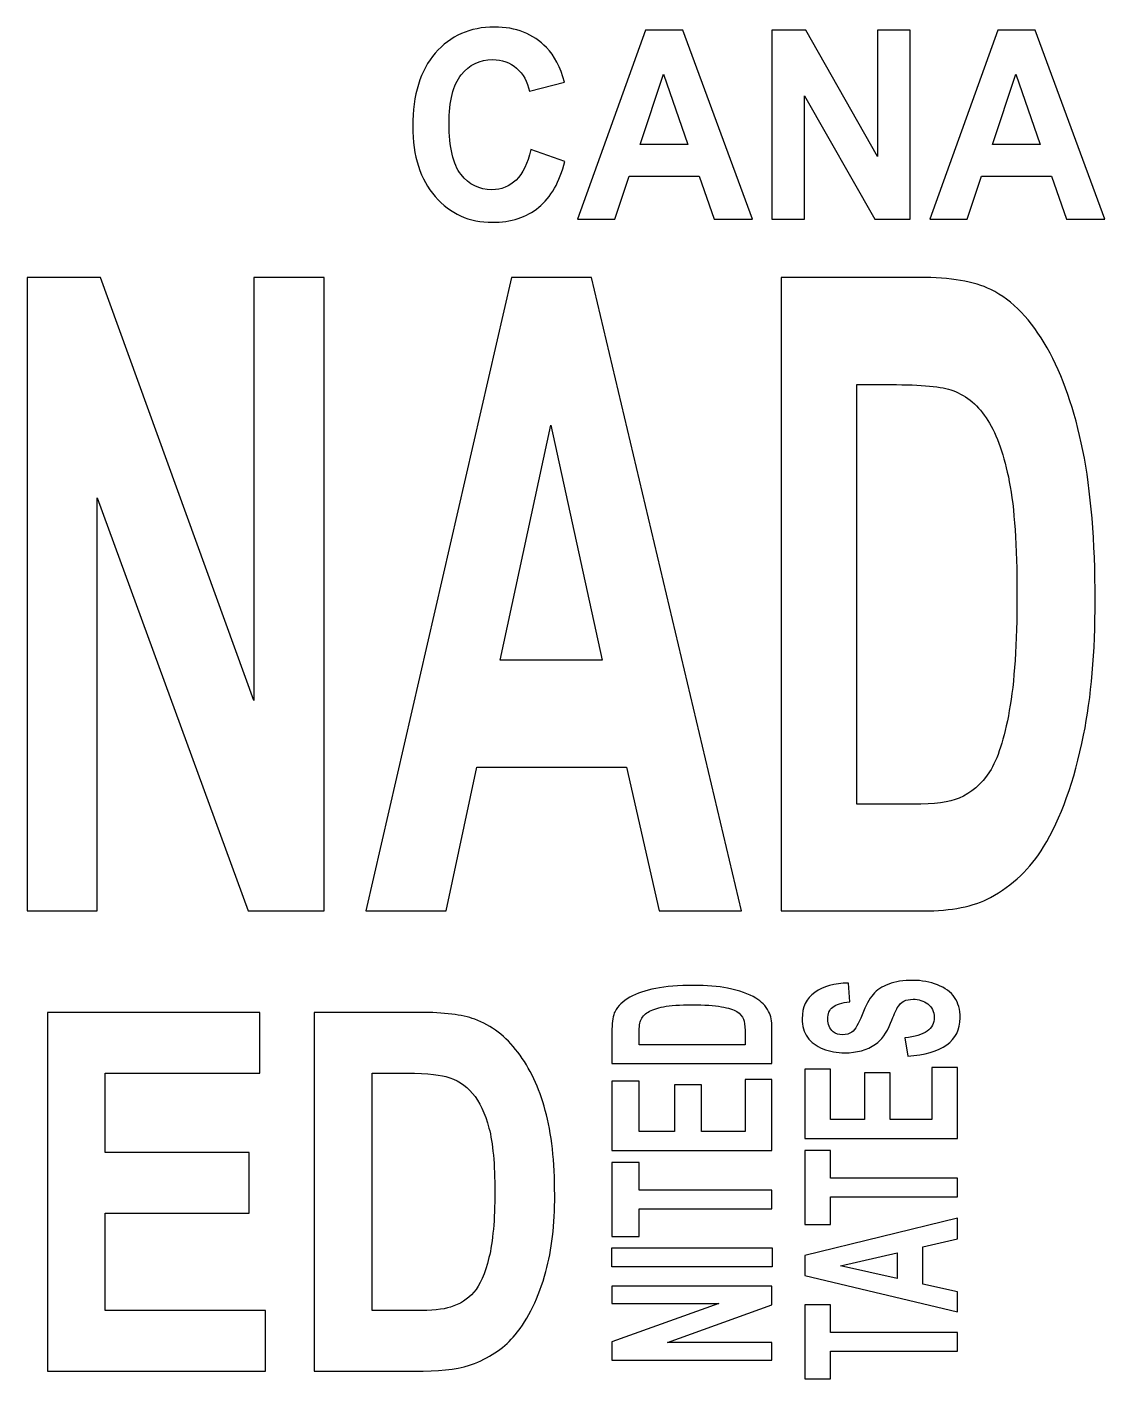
# Model space of a CAD drawing. Header units: centimetres. Extents: x -12.1 to 12.1, y -5 to 6.2.
# Drawn here: x -9.17 to -6.99, y 2.985 to 5.72 of the extents above; entities that cross this region are included whole.
import ezdxf

# ---------------------------------------------------------------- set-up
doc = ezdxf.new("R2010")
doc.units = ezdxf.units.CM
doc.header["$MEASUREMENT"] = 0
doc.layers.add('Layer 1', color=7, linetype='Continuous')

msp = doc.modelspace()

# ---------------------------------------------------------------- linework, layer by layer
at = {"layer": 'Layer 1', "color": 250}
for points, knots in [([(-8.15142, 5.47156), (-8.15142, 5.47156), (-8.08229, 5.44786), (-8.08229, 5.44786), (-8.08229, 5.44786), (-8.09289, 5.40616), (-8.11048, 5.37521), (-8.13514, 5.35497), (-8.13514, 5.35497), (-8.15981, 5.33476), (-8.19108, 5.32462), (-8.22896, 5.32462), (-8.22896, 5.32462), (-8.27588, 5.32462), (-8.3144, 5.34195), (-8.34459, 5.3766), (-8.34459, 5.3766), (-8.37479, 5.41125), (-8.38988, 5.45863), (-8.38988, 5.5187), (-8.38988, 5.5187), (-8.38988, 5.58224), (-8.3747, 5.63162), (-8.34436, 5.6668), (-8.34436, 5.6668), (-8.31399, 5.70195), (-8.27409, 5.71954), (-8.22463, 5.71954), (-8.22463, 5.71954), (-8.18144, 5.71954), (-8.14632, 5.70574), (-8.11939, 5.67813), (-8.11939, 5.67813), (-8.10332, 5.66182), (-8.09129, 5.63835), (-8.08322, 5.60777), (-8.08322, 5.60777), (-8.08322, 5.60777), (-8.15381, 5.58955), (-8.15381, 5.58955), (-8.15381, 5.58955), (-8.158, 5.60935), (-8.16671, 5.62498), (-8.17996, 5.63643), (-8.17996, 5.63643), (-8.1932, 5.6479), (-8.20931, 5.65364), (-8.22823, 5.65364), (-8.22823, 5.65364), (-8.25442, 5.65364), (-8.27564, 5.64347), (-8.29195, 5.62315), (-8.29195, 5.62315), (-8.30825, 5.60286), (-8.3164, 5.56992), (-8.3164, 5.52444), (-8.3164, 5.52444), (-8.3164, 5.47616), (-8.30837, 5.44177), (-8.29233, 5.4213), (-8.29233, 5.4213), (-8.27625, 5.40077), (-8.25537, 5.39052), (-8.22972, 5.39052), (-8.22972, 5.39052), (-8.21073, 5.39052), (-8.19442, 5.39705), (-8.1808, 5.41009), (-8.1808, 5.41009), (-8.16714, 5.4231), (-8.15733, 5.44357), (-8.15142, 5.47156)], [0, 0, 0, 0, 0.0526316, 0.0526316, 0.0526316, 0.0526316, 0.1052632, 0.1052632, 0.1052632, 0.1052632, 0.1578947, 0.1578947, 0.1578947, 0.1578947, 0.2105263, 0.2105263, 0.2105263, 0.2105263, 0.2631579, 0.2631579, 0.2631579, 0.2631579, 0.3157895, 0.3157895, 0.3157895, 0.3157895, 0.3684211, 0.3684211, 0.3684211, 0.3684211, 0.4210526, 0.4210526, 0.4210526, 0.4210526, 0.4736842, 0.4736842, 0.4736842, 0.4736842, 0.5263158, 0.5263158, 0.5263158, 0.5263158, 0.5789474, 0.5789474, 0.5789474, 0.5789474, 0.6315789, 0.6315789, 0.6315789, 0.6315789, 0.6842105, 0.6842105, 0.6842105, 0.6842105, 0.7368421, 0.7368421, 0.7368421, 0.7368421, 0.7894737, 0.7894737, 0.7894737, 0.7894737, 0.8421053, 0.8421053, 0.8421053, 0.8421053, 0.8947368, 0.8947368, 0.8947368, 0.8947368, 1, 1, 1, 1]), ([(-7.7027, 5.33114), (-7.7027, 5.33114), (-7.78024, 5.33114), (-7.78024, 5.33114), (-7.78024, 5.33114), (-7.78024, 5.33114), (-7.81108, 5.41789), (-7.81108, 5.41789), (-7.81108, 5.41789), (-7.81108, 5.41789), (-7.95221, 5.41789), (-7.95221, 5.41789), (-7.95221, 5.41789), (-7.95221, 5.41789), (-7.98137, 5.33114), (-7.98137, 5.33114), (-7.98137, 5.33114), (-7.98137, 5.33114), (-8.05698, 5.33114), (-8.05698, 5.33114), (-8.05698, 5.33114), (-8.05698, 5.33114), (-7.91946, 5.71301), (-7.91946, 5.71301), (-7.91946, 5.71301), (-7.91946, 5.71301), (-7.84407, 5.71301), (-7.84407, 5.71301), (-7.84407, 5.71301), (-7.84407, 5.71301), (-7.7027, 5.33114), (-7.7027, 5.33114)], [0, 0, 0, 0, 0.1111111, 0.1111111, 0.1111111, 0.1111111, 0.2222222, 0.2222222, 0.2222222, 0.2222222, 0.3333333, 0.3333333, 0.3333333, 0.3333333, 0.4444444, 0.4444444, 0.4444444, 0.4444444, 0.5555556, 0.5555556, 0.5555556, 0.5555556, 0.6666667, 0.6666667, 0.6666667, 0.6666667, 0.7777778, 0.7777778, 0.7777778, 0.7777778, 1, 1, 1, 1]), ([(-7.66414, 5.33114), (-7.66414, 5.33114), (-7.66414, 5.71301), (-7.66414, 5.71301), (-7.66414, 5.71301), (-7.66414, 5.71301), (-7.59478, 5.71301), (-7.59478, 5.71301), (-7.59478, 5.71301), (-7.59478, 5.71301), (-7.45024, 5.45799), (-7.45024, 5.45799), (-7.45024, 5.45799), (-7.45024, 5.45799), (-7.45024, 5.71301), (-7.45024, 5.71301), (-7.45024, 5.71301), (-7.45024, 5.71301), (-7.38399, 5.71301), (-7.38399, 5.71301), (-7.38399, 5.71301), (-7.38399, 5.71301), (-7.38399, 5.33114), (-7.38399, 5.33114), (-7.38399, 5.33114), (-7.38399, 5.33114), (-7.45556, 5.33114), (-7.45556, 5.33114), (-7.45556, 5.33114), (-7.45556, 5.33114), (-7.59787, 5.58017), (-7.59787, 5.58017), (-7.59787, 5.58017), (-7.59787, 5.58017), (-7.59787, 5.33114), (-7.59787, 5.33114), (-7.59787, 5.33114), (-7.59787, 5.33114), (-7.66414, 5.33114), (-7.66414, 5.33114)], [0, 0, 0, 0, 0.0909091, 0.0909091, 0.0909091, 0.0909091, 0.1818182, 0.1818182, 0.1818182, 0.1818182, 0.2727273, 0.2727273, 0.2727273, 0.2727273, 0.3636364, 0.3636364, 0.3636364, 0.3636364, 0.4545455, 0.4545455, 0.4545455, 0.4545455, 0.5454545, 0.5454545, 0.5454545, 0.5454545, 0.6363636, 0.6363636, 0.6363636, 0.6363636, 0.7272727, 0.7272727, 0.7272727, 0.7272727, 0.8181818, 0.8181818, 0.8181818, 0.8181818, 1, 1, 1, 1]), ([(-6.99019, 5.33114), (-6.99019, 5.33114), (-7.06773, 5.33114), (-7.06773, 5.33114), (-7.06773, 5.33114), (-7.06773, 5.33114), (-7.09859, 5.41789), (-7.09859, 5.41789), (-7.09859, 5.41789), (-7.09859, 5.41789), (-7.23974, 5.41789), (-7.23974, 5.41789), (-7.23974, 5.41789), (-7.23974, 5.41789), (-7.26885, 5.33114), (-7.26885, 5.33114), (-7.26885, 5.33114), (-7.26885, 5.33114), (-7.34451, 5.33114), (-7.34451, 5.33114), (-7.34451, 5.33114), (-7.34451, 5.33114), (-7.20698, 5.71301), (-7.20698, 5.71301), (-7.20698, 5.71301), (-7.20698, 5.71301), (-7.13158, 5.71301), (-7.13158, 5.71301), (-7.13158, 5.71301), (-7.13158, 5.71301), (-6.99019, 5.33114), (-6.99019, 5.33114)], [0, 0, 0, 0, 0.1111111, 0.1111111, 0.1111111, 0.1111111, 0.2222222, 0.2222222, 0.2222222, 0.2222222, 0.3333333, 0.3333333, 0.3333333, 0.3333333, 0.4444444, 0.4444444, 0.4444444, 0.4444444, 0.5555556, 0.5555556, 0.5555556, 0.5555556, 0.6666667, 0.6666667, 0.6666667, 0.6666667, 0.7777778, 0.7777778, 0.7777778, 0.7777778, 1, 1, 1, 1]), ([(-7.83393, 5.48225), (-7.83393, 5.48225), (-7.88259, 5.62394), (-7.88259, 5.62394), (-7.88259, 5.62394), (-7.88259, 5.62394), (-7.93029, 5.48225), (-7.93029, 5.48225), (-7.93029, 5.48225), (-7.93029, 5.48225), (-7.83393, 5.48225), (-7.83393, 5.48225)], [0, 0, 0, 0, 0.25, 0.25, 0.25, 0.25, 0.5, 0.5, 0.5, 0.5, 1, 1, 1, 1]), ([(-7.12146, 5.48225), (-7.12146, 5.48225), (-7.17012, 5.62394), (-7.17012, 5.62394), (-7.17012, 5.62394), (-7.17012, 5.62394), (-7.21781, 5.48225), (-7.21781, 5.48225), (-7.21781, 5.48225), (-7.21781, 5.48225), (-7.12146, 5.48225), (-7.12146, 5.48225)], [0, 0, 0, 0, 0.25, 0.25, 0.25, 0.25, 0.5, 0.5, 0.5, 0.5, 1, 1, 1, 1]), ([(-9.16988, 3.93192), (-9.16988, 3.93192), (-9.16988, 5.21328), (-9.16988, 5.21328), (-9.16988, 5.21328), (-9.16988, 5.21328), (-9.0212, 5.21328), (-9.0212, 5.21328), (-9.0212, 5.21328), (-9.0212, 5.21328), (-8.71141, 4.35758), (-8.71141, 4.35758), (-8.71141, 4.35758), (-8.71141, 4.35758), (-8.71141, 5.21328), (-8.71141, 5.21328), (-8.71141, 5.21328), (-8.71141, 5.21328), (-8.56939, 5.21328), (-8.56939, 5.21328), (-8.56939, 5.21328), (-8.56939, 5.21328), (-8.56939, 3.93192), (-8.56939, 3.93192), (-8.56939, 3.93192), (-8.56939, 3.93192), (-8.72276, 3.93192), (-8.72276, 3.93192), (-8.72276, 3.93192), (-8.72276, 3.93192), (-9.0279, 4.76749), (-9.0279, 4.76749), (-9.0279, 4.76749), (-9.0279, 4.76749), (-9.0279, 3.93192), (-9.0279, 3.93192), (-9.0279, 3.93192), (-9.0279, 3.93192), (-9.16988, 3.93192), (-9.16988, 3.93192)], [0, 0, 0, 0, 0.0909091, 0.0909091, 0.0909091, 0.0909091, 0.1818182, 0.1818182, 0.1818182, 0.1818182, 0.2727273, 0.2727273, 0.2727273, 0.2727273, 0.3636364, 0.3636364, 0.3636364, 0.3636364, 0.4545455, 0.4545455, 0.4545455, 0.4545455, 0.5454545, 0.5454545, 0.5454545, 0.5454545, 0.6363636, 0.6363636, 0.6363636, 0.6363636, 0.7272727, 0.7272727, 0.7272727, 0.7272727, 0.8181818, 0.8181818, 0.8181818, 0.8181818, 1, 1, 1, 1]), ([(-7.72521, 3.93192), (-7.72521, 3.93192), (-7.89147, 3.93192), (-7.89147, 3.93192), (-7.89147, 3.93192), (-7.89147, 3.93192), (-7.95755, 4.22297), (-7.95755, 4.22297), (-7.95755, 4.22297), (-7.95755, 4.22297), (-8.26012, 4.22297), (-8.26012, 4.22297), (-8.26012, 4.22297), (-8.26012, 4.22297), (-8.32261, 3.93192), (-8.32261, 3.93192), (-8.32261, 3.93192), (-8.32261, 3.93192), (-8.48474, 3.93192), (-8.48474, 3.93192), (-8.48474, 3.93192), (-8.48474, 3.93192), (-8.18992, 5.21328), (-8.18992, 5.21328), (-8.18992, 5.21328), (-8.18992, 5.21328), (-8.02828, 5.21328), (-8.02828, 5.21328), (-8.02828, 5.21328), (-8.02828, 5.21328), (-7.72521, 3.93192), (-7.72521, 3.93192)], [0, 0, 0, 0, 0.1111111, 0.1111111, 0.1111111, 0.1111111, 0.2222222, 0.2222222, 0.2222222, 0.2222222, 0.3333333, 0.3333333, 0.3333333, 0.3333333, 0.4444444, 0.4444444, 0.4444444, 0.4444444, 0.5555556, 0.5555556, 0.5555556, 0.5555556, 0.6666667, 0.6666667, 0.6666667, 0.6666667, 0.7777778, 0.7777778, 0.7777778, 0.7777778, 1, 1, 1, 1]), ([(-7.64466, 5.21328), (-7.64466, 5.21328), (-7.36533, 5.21328), (-7.36533, 5.21328), (-7.36533, 5.21328), (-7.30234, 5.21328), (-7.25432, 5.20506), (-7.22127, 5.18875), (-7.22127, 5.18875), (-7.17687, 5.16662), (-7.13884, 5.12728), (-7.10716, 5.07079), (-7.10716, 5.07079), (-7.07551, 5.01424), (-7.05136, 4.94506), (-7.03489, 4.86321), (-7.03489, 4.86321), (-7.01835, 4.78133), (-7.01008, 4.68037), (-7.01008, 4.56034), (-7.01008, 4.56034), (-7.01008, 4.45487), (-7.01782, 4.364), (-7.03331, 4.28764), (-7.03331, 4.28764), (-7.05227, 4.19441), (-7.07926, 4.11899), (-7.11438, 4.0613), (-7.11438, 4.0613), (-7.14088, 4.01759), (-7.17669, 3.98349), (-7.22177, 3.95904), (-7.22177, 3.95904), (-7.25552, 3.94099), (-7.30062, 3.93192), (-7.35706, 3.93192), (-7.35706, 3.93192), (-7.35706, 3.93192), (-7.64466, 3.93192), (-7.64466, 3.93192), (-7.64466, 3.93192), (-7.64466, 3.93192), (-7.64466, 5.21328), (-7.64466, 5.21328)], [0, 0, 0, 0, 0.0833333, 0.0833333, 0.0833333, 0.0833333, 0.1666667, 0.1666667, 0.1666667, 0.1666667, 0.25, 0.25, 0.25, 0.25, 0.3333333, 0.3333333, 0.3333333, 0.3333333, 0.4166667, 0.4166667, 0.4166667, 0.4166667, 0.5, 0.5, 0.5, 0.5, 0.5833333, 0.5833333, 0.5833333, 0.5833333, 0.6666667, 0.6666667, 0.6666667, 0.6666667, 0.75, 0.75, 0.75, 0.75, 0.8333333, 0.8333333, 0.8333333, 0.8333333, 1, 1, 1, 1]), ([(-7.49182, 4.99648), (-7.49182, 4.99648), (-7.49182, 4.14781), (-7.49182, 4.14781), (-7.49182, 4.14781), (-7.49182, 4.14781), (-7.37773, 4.14781), (-7.37773, 4.14781), (-7.37773, 4.14781), (-7.33504, 4.14781), (-7.30424, 4.15189), (-7.28531, 4.16004), (-7.28531, 4.16004), (-7.26052, 4.17056), (-7.23994, 4.18829), (-7.22358, 4.21336), (-7.22358, 4.21336), (-7.20724, 4.2384), (-7.1939, 4.27964), (-7.18357, 4.33703), (-7.18357, 4.33703), (-7.17323, 4.39442), (-7.16808, 4.47266), (-7.16808, 4.57173), (-7.16808, 4.57173), (-7.16808, 4.67076), (-7.17323, 4.74679), (-7.18357, 4.79982), (-7.18357, 4.79982), (-7.1939, 4.85284), (-7.20835, 4.89422), (-7.22695, 4.92395), (-7.22695, 4.92395), (-7.24553, 4.95365), (-7.26912, 4.97377), (-7.29765, 4.98426), (-7.29765, 4.98426), (-7.31903, 4.99241), (-7.36084, 4.99648), (-7.42316, 4.99648), (-7.42316, 4.99648), (-7.42316, 4.99648), (-7.49182, 4.99648), (-7.49182, 4.99648)], [0, 0, 0, 0, 0.0833333, 0.0833333, 0.0833333, 0.0833333, 0.1666667, 0.1666667, 0.1666667, 0.1666667, 0.25, 0.25, 0.25, 0.25, 0.3333333, 0.3333333, 0.3333333, 0.3333333, 0.4166667, 0.4166667, 0.4166667, 0.4166667, 0.5, 0.5, 0.5, 0.5, 0.5833333, 0.5833333, 0.5833333, 0.5833333, 0.6666667, 0.6666667, 0.6666667, 0.6666667, 0.75, 0.75, 0.75, 0.75, 0.8333333, 0.8333333, 0.8333333, 0.8333333, 1, 1, 1, 1]), ([(-8.00658, 4.43885), (-8.00658, 4.43885), (-8.11088, 4.91434), (-8.11088, 4.91434), (-8.11088, 4.91434), (-8.11088, 4.91434), (-8.21312, 4.43885), (-8.21312, 4.43885), (-8.21312, 4.43885), (-8.21312, 4.43885), (-8.00658, 4.43885), (-8.00658, 4.43885)], [0, 0, 0, 0, 0.25, 0.25, 0.25, 0.25, 0.5, 0.5, 0.5, 0.5, 1, 1, 1, 1]), ([(-7.98705, 3.62338), (-7.98705, 3.62338), (-7.98705, 3.69301), (-7.98705, 3.69301), (-7.98705, 3.69301), (-7.98705, 3.7087), (-7.98498, 3.72064), (-7.98087, 3.72888), (-7.98087, 3.72888), (-7.97528, 3.73995), (-7.96535, 3.74944), (-7.95108, 3.75733), (-7.95108, 3.75733), (-7.93679, 3.76522), (-7.91934, 3.77119), (-7.89867, 3.77532), (-7.89867, 3.77532), (-7.87799, 3.77943), (-7.85249, 3.7815), (-7.82217, 3.7815), (-7.82217, 3.7815), (-7.79553, 3.7815), (-7.77258, 3.77958), (-7.75331, 3.7757), (-7.75331, 3.7757), (-7.72975, 3.77098), (-7.71071, 3.76426), (-7.69615, 3.75552), (-7.69615, 3.75552), (-7.68508, 3.74889), (-7.67649, 3.74001), (-7.67032, 3.72874), (-7.67032, 3.72874), (-7.66575, 3.72035), (-7.66348, 3.70911), (-7.66348, 3.69501), (-7.66348, 3.69501), (-7.66348, 3.69501), (-7.66348, 3.62338), (-7.66348, 3.62338), (-7.66348, 3.62338), (-7.66348, 3.62338), (-7.98705, 3.62338), (-7.98705, 3.62338)], [0, 0, 0, 0, 0.0833333, 0.0833333, 0.0833333, 0.0833333, 0.1666667, 0.1666667, 0.1666667, 0.1666667, 0.25, 0.25, 0.25, 0.25, 0.3333333, 0.3333333, 0.3333333, 0.3333333, 0.4166667, 0.4166667, 0.4166667, 0.4166667, 0.5, 0.5, 0.5, 0.5, 0.5833333, 0.5833333, 0.5833333, 0.5833333, 0.6666667, 0.6666667, 0.6666667, 0.6666667, 0.75, 0.75, 0.75, 0.75, 0.8333333, 0.8333333, 0.8333333, 0.8333333, 1, 1, 1, 1]), ([(-7.38894, 3.63817), (-7.38894, 3.63817), (-7.39483, 3.67522), (-7.39483, 3.67522), (-7.39483, 3.67522), (-7.37447, 3.67746), (-7.3595, 3.68199), (-7.34998, 3.68881), (-7.34998, 3.68881), (-7.34043, 3.69562), (-7.33565, 3.70483), (-7.33565, 3.71639), (-7.33565, 3.71639), (-7.33565, 3.72868), (-7.3399, 3.73791), (-7.34838, 3.74414), (-7.34838, 3.74414), (-7.35688, 3.75037), (-7.36681, 3.75346), (-7.37819, 3.75346), (-7.37819, 3.75346), (-7.38551, 3.75346), (-7.39171, 3.75215), (-7.39683, 3.74952), (-7.39683, 3.74952), (-7.40193, 3.74693), (-7.40642, 3.74233), (-7.4102, 3.73584), (-7.4102, 3.73584), (-7.41273, 3.73135), (-7.41721, 3.72119), (-7.42368, 3.70532), (-7.42368, 3.70532), (-7.43195, 3.68491), (-7.44211, 3.67061), (-7.4542, 3.66237), (-7.4542, 3.66237), (-7.4712, 3.65079), (-7.4919, 3.64499), (-7.5163, 3.64499), (-7.5163, 3.64499), (-7.53206, 3.64499), (-7.54676, 3.6477), (-7.56042, 3.65317), (-7.56042, 3.65317), (-7.57414, 3.65862), (-7.58457, 3.66645), (-7.59172, 3.6767), (-7.59172, 3.6767), (-7.59889, 3.68698), (-7.60244, 3.69933), (-7.60244, 3.71382), (-7.60244, 3.71382), (-7.60244, 3.73747), (-7.59397, 3.75532), (-7.57696, 3.76729), (-7.57696, 3.76729), (-7.55998, 3.77925), (-7.5373, 3.78554), (-7.50894, 3.78613), (-7.50894, 3.78613), (-7.50894, 3.78613), (-7.50623, 3.74807), (-7.50623, 3.74807), (-7.50623, 3.74807), (-7.52207, 3.74644), (-7.53349, 3.74292), (-7.54045, 3.73755), (-7.54045, 3.73755), (-7.54738, 3.7322), (-7.55084, 3.72417), (-7.55084, 3.71344), (-7.55084, 3.71344), (-7.55084, 3.70235), (-7.54714, 3.69371), (-7.53969, 3.68748), (-7.53969, 3.68748), (-7.53494, 3.68342), (-7.52854, 3.68142), (-7.52053, 3.68142), (-7.52053, 3.68142), (-7.51322, 3.68142), (-7.50699, 3.68331), (-7.50178, 3.68706), (-7.50178, 3.68706), (-7.49522, 3.69184), (-7.48832, 3.70355), (-7.48116, 3.72207), (-7.48116, 3.72207), (-7.474, 3.74058), (-7.46661, 3.7543), (-7.45895, 3.76315), (-7.45895, 3.76315), (-7.45129, 3.77203), (-7.44083, 3.779), (-7.42755, 3.784), (-7.42755, 3.784), (-7.41431, 3.78901), (-7.39791, 3.79154), (-7.37837, 3.79154), (-7.37837, 3.79154), (-7.3607, 3.79154), (-7.34415, 3.78855), (-7.32872, 3.78251), (-7.32872, 3.78251), (-7.31326, 3.77652), (-7.30179, 3.76802), (-7.29427, 3.75707), (-7.29427, 3.75707), (-7.28676, 3.74609), (-7.28301, 3.7324), (-7.28301, 3.71601), (-7.28301, 3.71601), (-7.28301, 3.69219), (-7.292, 3.67385), (-7.31009, 3.6611), (-7.31009, 3.6611), (-7.32811, 3.64828), (-7.35441, 3.64065), (-7.38894, 3.63817)], [0, 0, 0, 0, 0.0322581, 0.0322581, 0.0322581, 0.0322581, 0.0645161, 0.0645161, 0.0645161, 0.0645161, 0.0967742, 0.0967742, 0.0967742, 0.0967742, 0.1290323, 0.1290323, 0.1290323, 0.1290323, 0.1612903, 0.1612903, 0.1612903, 0.1612903, 0.1935484, 0.1935484, 0.1935484, 0.1935484, 0.2258065, 0.2258065, 0.2258065, 0.2258065, 0.2580645, 0.2580645, 0.2580645, 0.2580645, 0.2903226, 0.2903226, 0.2903226, 0.2903226, 0.3225806, 0.3225806, 0.3225806, 0.3225806, 0.3548387, 0.3548387, 0.3548387, 0.3548387, 0.3870968, 0.3870968, 0.3870968, 0.3870968, 0.4193548, 0.4193548, 0.4193548, 0.4193548, 0.4516129, 0.4516129, 0.4516129, 0.4516129, 0.483871, 0.483871, 0.483871, 0.483871, 0.516129, 0.516129, 0.516129, 0.516129, 0.5483871, 0.5483871, 0.5483871, 0.5483871, 0.5806452, 0.5806452, 0.5806452, 0.5806452, 0.6129032, 0.6129032, 0.6129032, 0.6129032, 0.6451613, 0.6451613, 0.6451613, 0.6451613, 0.6774194, 0.6774194, 0.6774194, 0.6774194, 0.7096774, 0.7096774, 0.7096774, 0.7096774, 0.7419355, 0.7419355, 0.7419355, 0.7419355, 0.7741935, 0.7741935, 0.7741935, 0.7741935, 0.8064516, 0.8064516, 0.8064516, 0.8064516, 0.8387097, 0.8387097, 0.8387097, 0.8387097, 0.8709677, 0.8709677, 0.8709677, 0.8709677, 0.9032258, 0.9032258, 0.9032258, 0.9032258, 0.9354839, 0.9354839, 0.9354839, 0.9354839, 1, 1, 1, 1]), ([(-9.12882, 3.00149), (-9.12882, 3.00149), (-9.12882, 3.72676), (-9.12882, 3.72676), (-9.12882, 3.72676), (-9.12882, 3.72676), (-8.69891, 3.72676), (-8.69891, 3.72676), (-8.69891, 3.72676), (-8.69891, 3.72676), (-8.69891, 3.60405), (-8.69891, 3.60405), (-8.69891, 3.60405), (-8.69891, 3.60405), (-9.01177, 3.60405), (-9.01177, 3.60405), (-9.01177, 3.60405), (-9.01177, 3.60405), (-9.01177, 3.44328), (-9.01177, 3.44328), (-9.01177, 3.44328), (-9.01177, 3.44328), (-8.72066, 3.44328), (-8.72066, 3.44328), (-8.72066, 3.44328), (-8.72066, 3.44328), (-8.72066, 3.3211), (-8.72066, 3.3211), (-8.72066, 3.3211), (-8.72066, 3.3211), (-9.01177, 3.3211), (-9.01177, 3.3211), (-9.01177, 3.3211), (-9.01177, 3.3211), (-9.01177, 3.12367), (-9.01177, 3.12367), (-9.01177, 3.12367), (-9.01177, 3.12367), (-8.68785, 3.12367), (-8.68785, 3.12367), (-8.68785, 3.12367), (-8.68785, 3.12367), (-8.68785, 3.00149), (-8.68785, 3.00149), (-8.68785, 3.00149), (-8.68785, 3.00149), (-9.12882, 3.00149), (-9.12882, 3.00149)], [0, 0, 0, 0, 0.0769231, 0.0769231, 0.0769231, 0.0769231, 0.1538462, 0.1538462, 0.1538462, 0.1538462, 0.2307692, 0.2307692, 0.2307692, 0.2307692, 0.3076923, 0.3076923, 0.3076923, 0.3076923, 0.3846154, 0.3846154, 0.3846154, 0.3846154, 0.4615385, 0.4615385, 0.4615385, 0.4615385, 0.5384615, 0.5384615, 0.5384615, 0.5384615, 0.6153846, 0.6153846, 0.6153846, 0.6153846, 0.6923077, 0.6923077, 0.6923077, 0.6923077, 0.7692308, 0.7692308, 0.7692308, 0.7692308, 0.8461538, 0.8461538, 0.8461538, 0.8461538, 1, 1, 1, 1]), ([(-8.58899, 3.72676), (-8.58899, 3.72676), (-8.37499, 3.72676), (-8.37499, 3.72676), (-8.37499, 3.72676), (-8.32675, 3.72676), (-8.28997, 3.72213), (-8.26463, 3.71292), (-8.26463, 3.71292), (-8.23062, 3.70038), (-8.20147, 3.67812), (-8.17725, 3.64612), (-8.17725, 3.64612), (-8.15299, 3.61412), (-8.13453, 3.57495), (-8.12186, 3.52863), (-8.12186, 3.52863), (-8.10923, 3.48227), (-8.10288, 3.42514), (-8.10288, 3.35718), (-8.10288, 3.35718), (-8.10288, 3.29752), (-8.10882, 3.24606), (-8.1207, 3.20285), (-8.1207, 3.20285), (-8.1352, 3.15009), (-8.15588, 3.10736), (-8.18278, 3.07473), (-8.18278, 3.07473), (-8.20307, 3.04997), (-8.2305, 3.03067), (-8.26504, 3.01683), (-8.26504, 3.01683), (-8.29087, 3.00661), (-8.32543, 3.00149), (-8.36868, 3.00149), (-8.36868, 3.00149), (-8.36868, 3.00149), (-8.58899, 3.00149), (-8.58899, 3.00149), (-8.58899, 3.00149), (-8.58899, 3.00149), (-8.58899, 3.72676), (-8.58899, 3.72676)], [0, 0, 0, 0, 0.0833333, 0.0833333, 0.0833333, 0.0833333, 0.1666667, 0.1666667, 0.1666667, 0.1666667, 0.25, 0.25, 0.25, 0.25, 0.3333333, 0.3333333, 0.3333333, 0.3333333, 0.4166667, 0.4166667, 0.4166667, 0.4166667, 0.5, 0.5, 0.5, 0.5, 0.5833333, 0.5833333, 0.5833333, 0.5833333, 0.6666667, 0.6666667, 0.6666667, 0.6666667, 0.75, 0.75, 0.75, 0.75, 0.8333333, 0.8333333, 0.8333333, 0.8333333, 1, 1, 1, 1]), ([(-7.93233, 3.66147), (-7.93233, 3.66147), (-7.71799, 3.66147), (-7.71799, 3.66147), (-7.71799, 3.66147), (-7.71799, 3.66147), (-7.71799, 3.68989), (-7.71799, 3.68989), (-7.71799, 3.68989), (-7.71799, 3.70052), (-7.71903, 3.7082), (-7.72107, 3.71292), (-7.72107, 3.71292), (-7.72372, 3.7191), (-7.7282, 3.72422), (-7.73453, 3.7283), (-7.73453, 3.7283), (-7.74087, 3.73238), (-7.7513, 3.7357), (-7.76579, 3.73826), (-7.76579, 3.73826), (-7.78027, 3.74085), (-7.80004, 3.74213), (-7.82503, 3.74213), (-7.82503, 3.74213), (-7.85007, 3.74213), (-7.86926, 3.74085), (-7.88265, 3.73826), (-7.88265, 3.73826), (-7.89602, 3.7357), (-7.90647, 3.73211), (-7.91398, 3.72748), (-7.91398, 3.72748), (-7.92149, 3.72282), (-7.92656, 3.71694), (-7.92921, 3.70984), (-7.92921, 3.70984), (-7.93125, 3.70454), (-7.93233, 3.69411), (-7.93233, 3.67856), (-7.93233, 3.67856), (-7.93233, 3.67856), (-7.93233, 3.66147), (-7.93233, 3.66147)], [0, 0, 0, 0, 0.0833333, 0.0833333, 0.0833333, 0.0833333, 0.1666667, 0.1666667, 0.1666667, 0.1666667, 0.25, 0.25, 0.25, 0.25, 0.3333333, 0.3333333, 0.3333333, 0.3333333, 0.4166667, 0.4166667, 0.4166667, 0.4166667, 0.5, 0.5, 0.5, 0.5, 0.5833333, 0.5833333, 0.5833333, 0.5833333, 0.6666667, 0.6666667, 0.6666667, 0.6666667, 0.75, 0.75, 0.75, 0.75, 0.8333333, 0.8333333, 0.8333333, 0.8333333, 1, 1, 1, 1]), ([(-7.28848, 3.47208), (-7.28848, 3.47208), (-7.5972, 3.47208), (-7.5972, 3.47208), (-7.5972, 3.47208), (-7.5972, 3.47208), (-7.5972, 3.61194), (-7.5972, 3.61194), (-7.5972, 3.61194), (-7.5972, 3.61194), (-7.54499, 3.61194), (-7.54499, 3.61194), (-7.54499, 3.61194), (-7.54499, 3.61194), (-7.54499, 3.51017), (-7.54499, 3.51017), (-7.54499, 3.51017), (-7.54499, 3.51017), (-7.47653, 3.51017), (-7.47653, 3.51017), (-7.47653, 3.51017), (-7.47653, 3.51017), (-7.47653, 3.60486), (-7.47653, 3.60486), (-7.47653, 3.60486), (-7.47653, 3.60486), (-7.42453, 3.60486), (-7.42453, 3.60486), (-7.42453, 3.60486), (-7.42453, 3.60486), (-7.42453, 3.51017), (-7.42453, 3.51017), (-7.42453, 3.51017), (-7.42453, 3.51017), (-7.34051, 3.51017), (-7.34051, 3.51017), (-7.34051, 3.51017), (-7.34051, 3.51017), (-7.34051, 3.61552), (-7.34051, 3.61552), (-7.34051, 3.61552), (-7.34051, 3.61552), (-7.28848, 3.61552), (-7.28848, 3.61552), (-7.28848, 3.61552), (-7.28848, 3.61552), (-7.28848, 3.47208), (-7.28848, 3.47208)], [0, 0, 0, 0, 0.0769231, 0.0769231, 0.0769231, 0.0769231, 0.1538462, 0.1538462, 0.1538462, 0.1538462, 0.2307692, 0.2307692, 0.2307692, 0.2307692, 0.3076923, 0.3076923, 0.3076923, 0.3076923, 0.3846154, 0.3846154, 0.3846154, 0.3846154, 0.4615385, 0.4615385, 0.4615385, 0.4615385, 0.5384615, 0.5384615, 0.5384615, 0.5384615, 0.6153846, 0.6153846, 0.6153846, 0.6153846, 0.6923077, 0.6923077, 0.6923077, 0.6923077, 0.7692308, 0.7692308, 0.7692308, 0.7692308, 0.8461538, 0.8461538, 0.8461538, 0.8461538, 1, 1, 1, 1]), ([(-8.4719, 3.60405), (-8.4719, 3.60405), (-8.4719, 3.12367), (-8.4719, 3.12367), (-8.4719, 3.12367), (-8.4719, 3.12367), (-8.38449, 3.12367), (-8.38449, 3.12367), (-8.38449, 3.12367), (-8.35178, 3.12367), (-8.3282, 3.126), (-8.3137, 3.13063), (-8.3137, 3.13063), (-8.29471, 3.13658), (-8.27896, 3.14659), (-8.26641, 3.1608), (-8.26641, 3.1608), (-8.25392, 3.17498), (-8.24369, 3.19833), (-8.23578, 3.23081), (-8.23578, 3.23081), (-8.22785, 3.2633), (-8.22392, 3.30756), (-8.22392, 3.36364), (-8.22392, 3.36364), (-8.22392, 3.41969), (-8.22785, 3.46273), (-8.23578, 3.49275), (-8.23578, 3.49275), (-8.24369, 3.52275), (-8.25476, 3.54619), (-8.269, 3.56299), (-8.269, 3.56299), (-8.28324, 3.57982), (-8.30129, 3.59121), (-8.32319, 3.59715), (-8.32319, 3.59715), (-8.33952, 3.60177), (-8.37156, 3.60405), (-8.41928, 3.60405), (-8.41928, 3.60405), (-8.41928, 3.60405), (-8.4719, 3.60405), (-8.4719, 3.60405)], [0, 0, 0, 0, 0.0833333, 0.0833333, 0.0833333, 0.0833333, 0.1666667, 0.1666667, 0.1666667, 0.1666667, 0.25, 0.25, 0.25, 0.25, 0.3333333, 0.3333333, 0.3333333, 0.3333333, 0.4166667, 0.4166667, 0.4166667, 0.4166667, 0.5, 0.5, 0.5, 0.5, 0.5833333, 0.5833333, 0.5833333, 0.5833333, 0.6666667, 0.6666667, 0.6666667, 0.6666667, 0.75, 0.75, 0.75, 0.75, 0.8333333, 0.8333333, 0.8333333, 0.8333333, 1, 1, 1, 1]), ([(-7.66348, 3.44777), (-7.66348, 3.44777), (-7.98705, 3.44777), (-7.98705, 3.44777), (-7.98705, 3.44777), (-7.98705, 3.44777), (-7.98705, 3.58759), (-7.98705, 3.58759), (-7.98705, 3.58759), (-7.98705, 3.58759), (-7.93233, 3.58759), (-7.93233, 3.58759), (-7.93233, 3.58759), (-7.93233, 3.58759), (-7.93233, 3.48585), (-7.93233, 3.48585), (-7.93233, 3.48585), (-7.93233, 3.48585), (-7.86058, 3.48585), (-7.86058, 3.48585), (-7.86058, 3.48585), (-7.86058, 3.48585), (-7.86058, 3.58055), (-7.86058, 3.58055), (-7.86058, 3.58055), (-7.86058, 3.58055), (-7.80604, 3.58055), (-7.80604, 3.58055), (-7.80604, 3.58055), (-7.80604, 3.58055), (-7.80604, 3.48585), (-7.80604, 3.48585), (-7.80604, 3.48585), (-7.80604, 3.48585), (-7.71799, 3.48585), (-7.71799, 3.48585), (-7.71799, 3.48585), (-7.71799, 3.48585), (-7.71799, 3.59121), (-7.71799, 3.59121), (-7.71799, 3.59121), (-7.71799, 3.59121), (-7.66348, 3.59121), (-7.66348, 3.59121), (-7.66348, 3.59121), (-7.66348, 3.59121), (-7.66348, 3.44777), (-7.66348, 3.44777)], [0, 0, 0, 0, 0.0769231, 0.0769231, 0.0769231, 0.0769231, 0.1538462, 0.1538462, 0.1538462, 0.1538462, 0.2307692, 0.2307692, 0.2307692, 0.2307692, 0.3076923, 0.3076923, 0.3076923, 0.3076923, 0.3846154, 0.3846154, 0.3846154, 0.3846154, 0.4615385, 0.4615385, 0.4615385, 0.4615385, 0.5384615, 0.5384615, 0.5384615, 0.5384615, 0.6153846, 0.6153846, 0.6153846, 0.6153846, 0.6923077, 0.6923077, 0.6923077, 0.6923077, 0.7692308, 0.7692308, 0.7692308, 0.7692308, 0.8461538, 0.8461538, 0.8461538, 0.8461538, 1, 1, 1, 1]), ([(-7.28848, 3.35357), (-7.28848, 3.35357), (-7.54499, 3.35357), (-7.54499, 3.35357), (-7.54499, 3.35357), (-7.54499, 3.35357), (-7.54499, 3.2976), (-7.54499, 3.2976), (-7.54499, 3.2976), (-7.54499, 3.2976), (-7.5972, 3.2976), (-7.5972, 3.2976), (-7.5972, 3.2976), (-7.5972, 3.2976), (-7.5972, 3.44748), (-7.5972, 3.44748), (-7.5972, 3.44748), (-7.5972, 3.44748), (-7.54499, 3.44748), (-7.54499, 3.44748), (-7.54499, 3.44748), (-7.54499, 3.44748), (-7.54499, 3.39165), (-7.54499, 3.39165), (-7.54499, 3.39165), (-7.54499, 3.39165), (-7.28848, 3.39165), (-7.28848, 3.39165), (-7.28848, 3.39165), (-7.28848, 3.39165), (-7.28848, 3.35357), (-7.28848, 3.35357)], [0, 0, 0, 0, 0.1111111, 0.1111111, 0.1111111, 0.1111111, 0.2222222, 0.2222222, 0.2222222, 0.2222222, 0.3333333, 0.3333333, 0.3333333, 0.3333333, 0.4444444, 0.4444444, 0.4444444, 0.4444444, 0.5555556, 0.5555556, 0.5555556, 0.5555556, 0.6666667, 0.6666667, 0.6666667, 0.6666667, 0.7777778, 0.7777778, 0.7777778, 0.7777778, 1, 1, 1, 1]), ([(-7.66348, 3.32929), (-7.66348, 3.32929), (-7.93233, 3.32929), (-7.93233, 3.32929), (-7.93233, 3.32929), (-7.93233, 3.32929), (-7.93233, 3.27329), (-7.93233, 3.27329), (-7.93233, 3.27329), (-7.93233, 3.27329), (-7.98705, 3.27329), (-7.98705, 3.27329), (-7.98705, 3.27329), (-7.98705, 3.27329), (-7.98705, 3.42319), (-7.98705, 3.42319), (-7.98705, 3.42319), (-7.98705, 3.42319), (-7.93233, 3.42319), (-7.93233, 3.42319), (-7.93233, 3.42319), (-7.93233, 3.42319), (-7.93233, 3.36737), (-7.93233, 3.36737), (-7.93233, 3.36737), (-7.93233, 3.36737), (-7.66348, 3.36737), (-7.66348, 3.36737), (-7.66348, 3.36737), (-7.66348, 3.36737), (-7.66348, 3.32929), (-7.66348, 3.32929)], [0, 0, 0, 0, 0.1111111, 0.1111111, 0.1111111, 0.1111111, 0.2222222, 0.2222222, 0.2222222, 0.2222222, 0.3333333, 0.3333333, 0.3333333, 0.3333333, 0.4444444, 0.4444444, 0.4444444, 0.4444444, 0.5555556, 0.5555556, 0.5555556, 0.5555556, 0.6666667, 0.6666667, 0.6666667, 0.6666667, 0.7777778, 0.7777778, 0.7777778, 0.7777778, 1, 1, 1, 1]), ([(-7.28848, 3.31047), (-7.28848, 3.31047), (-7.28848, 3.26904), (-7.28848, 3.26904), (-7.28848, 3.26904), (-7.28848, 3.26904), (-7.3586, 3.25258), (-7.3586, 3.25258), (-7.3586, 3.25258), (-7.3586, 3.25258), (-7.3586, 3.17719), (-7.3586, 3.17719), (-7.3586, 3.17719), (-7.3586, 3.17719), (-7.28848, 3.16162), (-7.28848, 3.16162), (-7.28848, 3.16162), (-7.28848, 3.16162), (-7.28848, 3.12123), (-7.28848, 3.12123), (-7.28848, 3.12123), (-7.28848, 3.12123), (-7.5972, 3.19467), (-7.5972, 3.19467), (-7.5972, 3.19467), (-7.5972, 3.19467), (-7.5972, 3.23497), (-7.5972, 3.23497), (-7.5972, 3.23497), (-7.5972, 3.23497), (-7.28848, 3.31047), (-7.28848, 3.31047)], [0, 0, 0, 0, 0.1111111, 0.1111111, 0.1111111, 0.1111111, 0.2222222, 0.2222222, 0.2222222, 0.2222222, 0.3333333, 0.3333333, 0.3333333, 0.3333333, 0.4444444, 0.4444444, 0.4444444, 0.4444444, 0.5555556, 0.5555556, 0.5555556, 0.5555556, 0.6666667, 0.6666667, 0.6666667, 0.6666667, 0.7777778, 0.7777778, 0.7777778, 0.7777778, 1, 1, 1, 1]), ([(-7.98705, 3.21246), (-7.98705, 3.21246), (-7.66347, 3.21246), (-7.66347, 3.21246), (-7.66347, 3.21246), (-7.66347, 3.21246), (-7.66347, 3.25052), (-7.66347, 3.25052), (-7.66347, 3.25052), (-7.66347, 3.25052), (-7.98705, 3.25052), (-7.98705, 3.25052), (-7.98705, 3.25052), (-7.98705, 3.25052), (-7.98705, 3.21246), (-7.98705, 3.21246)], [0, 0, 0, 0, 0.2, 0.2, 0.2, 0.2, 0.4, 0.4, 0.4, 0.4, 0.6, 0.6, 0.6, 0.6, 1, 1, 1, 1]), ([(-7.41061, 3.24036), (-7.41061, 3.24036), (-7.52516, 3.21438), (-7.52516, 3.21438), (-7.52516, 3.21438), (-7.52516, 3.21438), (-7.41061, 3.1889), (-7.41061, 3.1889), (-7.41061, 3.1889), (-7.41061, 3.1889), (-7.41061, 3.24036), (-7.41061, 3.24036)], [0, 0, 0, 0, 0.25, 0.25, 0.25, 0.25, 0.5, 0.5, 0.5, 0.5, 1, 1, 1, 1]), ([(-7.66348, 3.02368), (-7.66348, 3.02368), (-7.98705, 3.02368), (-7.98705, 3.02368), (-7.98705, 3.02368), (-7.98705, 3.02368), (-7.98705, 3.06074), (-7.98705, 3.06074), (-7.98705, 3.06074), (-7.98705, 3.06074), (-7.77092, 3.13794), (-7.77092, 3.13794), (-7.77092, 3.13794), (-7.77092, 3.13794), (-7.98705, 3.13794), (-7.98705, 3.13794), (-7.98705, 3.13794), (-7.98705, 3.13794), (-7.98705, 3.17332), (-7.98705, 3.17332), (-7.98705, 3.17332), (-7.98705, 3.17332), (-7.66348, 3.17332), (-7.66348, 3.17332), (-7.66348, 3.17332), (-7.66348, 3.17332), (-7.66348, 3.13512), (-7.66348, 3.13512), (-7.66348, 3.13512), (-7.66348, 3.13512), (-7.8745, 3.05909), (-7.8745, 3.05909), (-7.8745, 3.05909), (-7.8745, 3.05909), (-7.66348, 3.05909), (-7.66348, 3.05909), (-7.66348, 3.05909), (-7.66348, 3.05909), (-7.66348, 3.02368), (-7.66348, 3.02368)], [0, 0, 0, 0, 0.0909091, 0.0909091, 0.0909091, 0.0909091, 0.1818182, 0.1818182, 0.1818182, 0.1818182, 0.2727273, 0.2727273, 0.2727273, 0.2727273, 0.3636364, 0.3636364, 0.3636364, 0.3636364, 0.4545455, 0.4545455, 0.4545455, 0.4545455, 0.5454545, 0.5454545, 0.5454545, 0.5454545, 0.6363636, 0.6363636, 0.6363636, 0.6363636, 0.7272727, 0.7272727, 0.7272727, 0.7272727, 0.8181818, 0.8181818, 0.8181818, 0.8181818, 1, 1, 1, 1]), ([(-7.28848, 3.04147), (-7.28848, 3.04147), (-7.54499, 3.04147), (-7.54499, 3.04147), (-7.54499, 3.04147), (-7.54499, 3.04147), (-7.54499, 2.98548), (-7.54499, 2.98548), (-7.54499, 2.98548), (-7.54499, 2.98548), (-7.5972, 2.98548), (-7.5972, 2.98548), (-7.5972, 2.98548), (-7.5972, 2.98548), (-7.5972, 3.13538), (-7.5972, 3.13538), (-7.5972, 3.13538), (-7.5972, 3.13538), (-7.54499, 3.13538), (-7.54499, 3.13538), (-7.54499, 3.13538), (-7.54499, 3.13538), (-7.54499, 3.07953), (-7.54499, 3.07953), (-7.54499, 3.07953), (-7.54499, 3.07953), (-7.28848, 3.07953), (-7.28848, 3.07953), (-7.28848, 3.07953), (-7.28848, 3.07953), (-7.28848, 3.04147), (-7.28848, 3.04147)], [0, 0, 0, 0, 0.1111111, 0.1111111, 0.1111111, 0.1111111, 0.2222222, 0.2222222, 0.2222222, 0.2222222, 0.3333333, 0.3333333, 0.3333333, 0.3333333, 0.4444444, 0.4444444, 0.4444444, 0.4444444, 0.5555556, 0.5555556, 0.5555556, 0.5555556, 0.6666667, 0.6666667, 0.6666667, 0.6666667, 0.7777778, 0.7777778, 0.7777778, 0.7777778, 1, 1, 1, 1])]:
    msp.add_open_spline(points, degree=3, knots=knots, dxfattribs=at)

doc.saveas('drawing.dxf')
